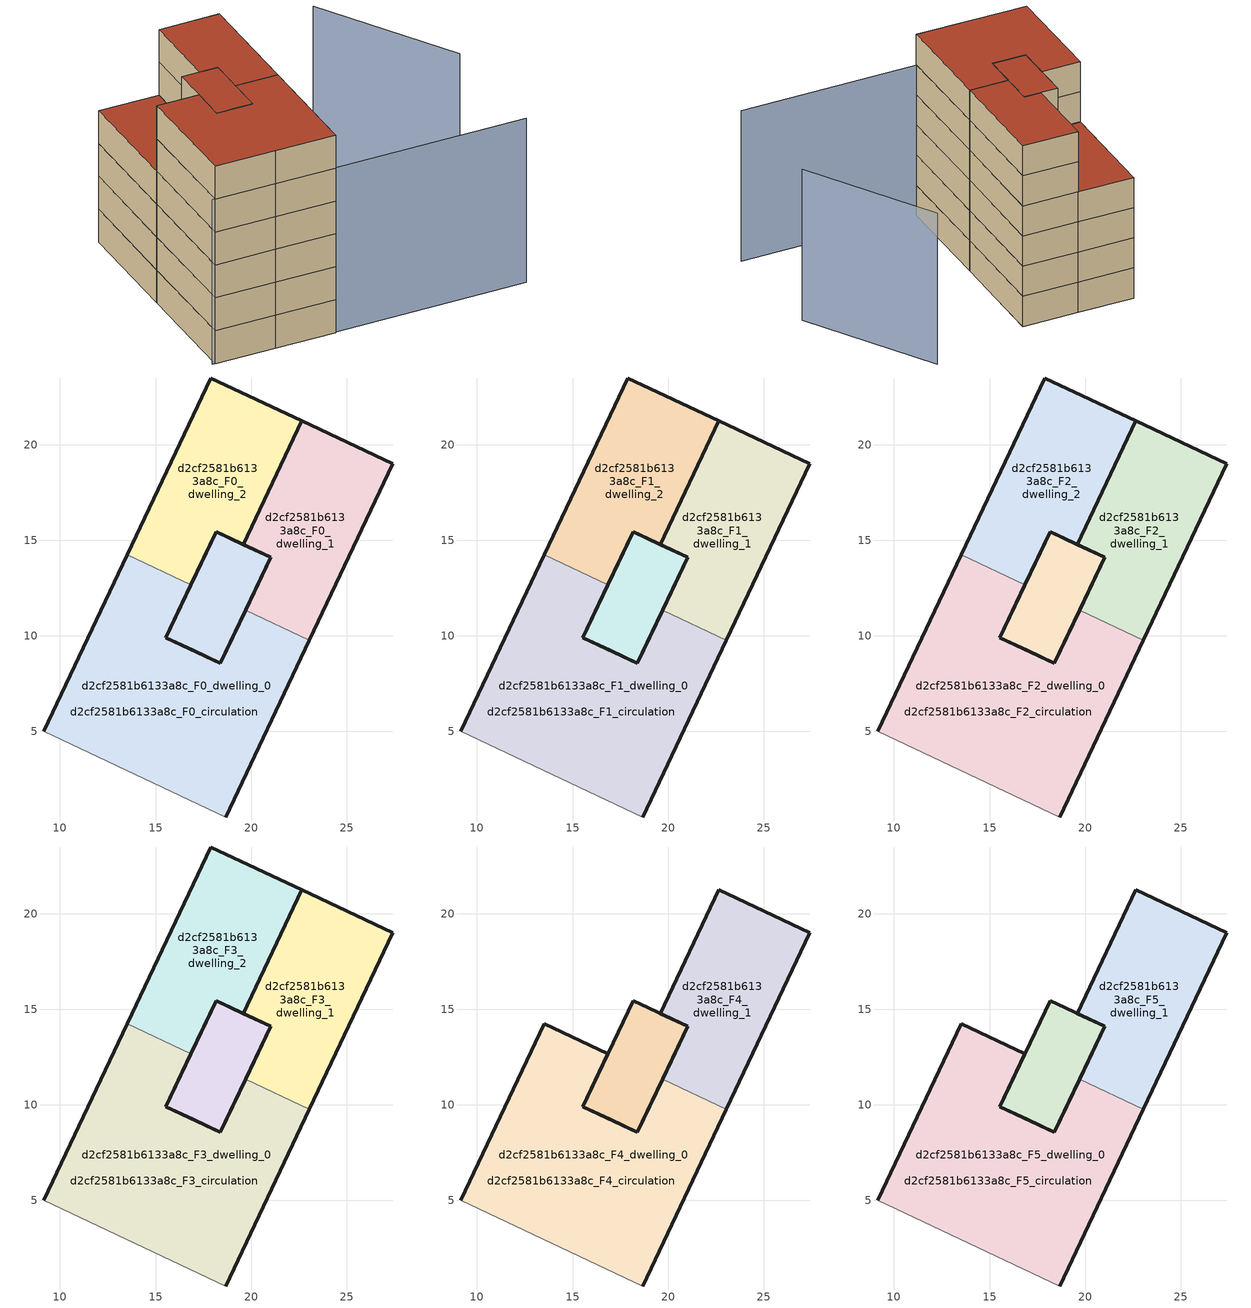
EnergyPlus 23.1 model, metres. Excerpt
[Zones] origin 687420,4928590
d2cf2581b6133a8c_F0_dwelling_0
 floor ground (EU_floor_Construction): 19.71,11.32 23.04,9.75 18.67,0.51 13.92,2.76 9.16,5.01 13.53,14.25 16.86,12.67 15.55,9.9 18.4,8.55 18.72,9.23 z0; 21.02,14.1 18.72,9.23 18.4,8.55 16.97,9.23 15.55,9.9 16.86,12.67 18.17,15.44 z0
 wall outside (EU_wall_Construction): 13.53,14.25 9.16,5.01 / 18.67,0.51 23.04,9.75 / 19.71,11.32 18.4,8.55 16.97,9.23 15.55,9.9 16.86,12.67 z0:3
 wall adiabatic (EU_wall_Construction): 9.16,5.01 13.92,2.76 18.67,0.51 z0:3
 wall to d2cf2581b6133a8c_F0_dwelling_2 (EU_wall_Construction): 16.86,12.67 13.53,14.25 z0:3
 wall to d2cf2581b6133a8c_F0_dwelling_1 (EU_wall_Construction): 23.04,9.75 19.71,11.32 z0:3
d2cf2581b6133a8c_F0_dwelling_1
 floor ground (EU_floor_Construction): 27.41,18.99 23.04,9.75 19.71,11.32 21.02,14.1 19.59,14.77 22.65,21.24 z0
 wall outside (EU_wall_Construction): 23.04,9.75 27.41,18.99 22.65,21.24 19.59,14.77 21.02,14.1 19.71,11.32 z0:3
d2cf2581b6133a8c_F0_dwelling_2
 floor ground (EU_floor_Construction): 21.02,14.1 18.4,8.55 15.55,9.9 16.86,12.67 18.17,15.44 z0; 22.65,21.24 19.59,14.77 18.17,15.44 16.86,12.67 13.53,14.25 17.89,23.49 z0
 wall outside (EU_wall_Construction): 16.86,12.67 18.17,15.44 19.59,14.77 22.65,21.24 17.89,23.49 13.53,14.25 z0:3
d2cf2581b6133a8c_F0_circulation
 floor ground (EU_floor_Construction): 21.02,14.1 19.71,11.32 18.72,9.23 18.4,8.55 16.97,9.23 15.55,9.9 16.86,12.67 18.17,15.44 19.59,14.77 z0; 19.71,11.32 23.04,9.75 18.67,0.51 13.92,2.76 9.16,5.01 13.53,14.25 16.86,12.67 15.55,9.9 16.97,9.23 18.4,8.55 18.72,9.23 z0; 22.65,21.24 19.59,14.77 18.17,15.44 16.86,12.67 13.53,14.25 17.89,23.49 z0
 wall outside (EU_wall_Construction): 21.02,14.1 18.17,15.44 15.55,9.9 18.4,8.55 21.02,14.1 z0:3
d2cf2581b6133a8c_F1_dwelling_0
 floor to d2cf2581b6133a8c_F0_dwelling_0 (EU_floor_Construction): 19.71,11.32 23.04,9.75 18.67,0.51 13.92,2.76 9.16,5.01 13.53,14.25 16.86,12.67 15.55,9.9 16.97,9.23 18.4,8.55 18.72,9.23 18.76,9.32 z3; 21.02,14.1 19.71,11.32 18.72,9.23 18.4,8.55 16.97,9.23 15.55,9.9 16.86,12.67 18.17,15.44 z3
 wall outside (EU_wall_Construction): 13.53,14.25 9.16,5.01 / 18.67,0.51 23.04,9.75 / 19.71,11.32 18.4,8.55 16.97,9.23 15.55,9.9 16.86,12.67 z3:6
 wall adiabatic (EU_wall_Construction): 9.16,5.01 13.92,2.76 18.67,0.51 z3:6
 wall to d2cf2581b6133a8c_F1_dwelling_2 (EU_wall_Construction): 16.86,12.67 13.53,14.25 z3:6
 wall to d2cf2581b6133a8c_F1_dwelling_1 (EU_wall_Construction): 23.04,9.75 19.71,11.32 z3:6
d2cf2581b6133a8c_F1_dwelling_1
 floor to d2cf2581b6133a8c_F0_dwelling_1 (EU_floor_Construction): 27.41,18.99 23.04,9.75 19.71,11.32 21.02,14.1 19.59,14.77 22.65,21.24 z3
 wall outside (EU_wall_Construction): 23.04,9.75 27.41,18.99 22.65,21.24 19.59,14.77 21.02,14.1 19.71,11.32 z3:6
d2cf2581b6133a8c_F1_dwelling_2
 floor to d2cf2581b6133a8c_F0_dwelling_2 (EU_floor_Construction): 22.65,21.24 19.59,14.77 18.17,15.44 16.86,12.67 13.53,14.25 17.89,23.49 z3; 21.02,14.1 18.4,8.55 15.55,9.9 16.86,12.67 18.17,15.44 z3
 wall outside (EU_wall_Construction): 16.86,12.67 18.17,15.44 19.59,14.77 22.65,21.24 17.89,23.49 13.53,14.25 z3:6
d2cf2581b6133a8c_F1_circulation
 floor outside (EU_floor_Construction): 22.65,21.24 19.59,14.77 18.17,15.44 16.86,12.67 13.53,14.25 17.89,23.49 z3
 floor to d2cf2581b6133a8c_F0_circulation (EU_floor_Construction): 21.02,14.1 19.71,11.32 18.72,9.23 18.4,8.55 16.97,9.23 15.55,9.9 16.86,12.67 18.17,15.44 19.59,14.77 z3; 19.71,11.32 23.04,9.75 18.67,0.51 13.92,2.76 9.16,5.01 13.53,14.25 16.86,12.67 15.55,9.9 16.97,9.23 18.4,8.55 18.72,9.23 z3
 wall outside (EU_wall_Construction): 21.02,14.1 18.17,15.44 15.55,9.9 18.4,8.55 21.02,14.1 z3:6
d2cf2581b6133a8c_F2_dwelling_0
 floor to d2cf2581b6133a8c_F1_dwelling_0 (EU_floor_Construction): 19.71,11.32 23.04,9.75 18.67,0.51 13.92,2.76 9.16,5.01 13.53,14.25 16.86,12.67 15.55,9.9 16.97,9.23 18.4,8.55 18.72,9.23 18.76,9.32 z6; 21.02,14.1 19.71,11.32 18.72,9.23 18.4,8.55 16.97,9.23 15.55,9.9 16.86,12.67 18.17,15.44 z6
 wall outside (EU_wall_Construction): 13.53,14.25 9.16,5.01 / 18.67,0.51 23.04,9.75 / 19.71,11.32 18.4,8.55 16.97,9.23 15.55,9.9 16.86,12.67 z6:9
 wall adiabatic (EU_wall_Construction): 9.16,5.01 13.92,2.76 18.67,0.51 z6:9
 wall to d2cf2581b6133a8c_F2_dwelling_2 (EU_wall_Construction): 16.86,12.67 13.53,14.25 z6:9
 wall to d2cf2581b6133a8c_F2_dwelling_1 (EU_wall_Construction): 23.04,9.75 19.71,11.32 z6:9
d2cf2581b6133a8c_F2_dwelling_1
 floor to d2cf2581b6133a8c_F1_dwelling_1 (EU_floor_Construction): 27.41,18.99 23.04,9.75 19.71,11.32 21.02,14.1 19.59,14.77 22.65,21.24 z6
 wall outside (EU_wall_Construction): 23.04,9.75 27.41,18.99 22.65,21.24 19.59,14.77 21.02,14.1 19.71,11.32 z6:9
d2cf2581b6133a8c_F2_dwelling_2
 floor to d2cf2581b6133a8c_F1_dwelling_2 (EU_floor_Construction): 22.65,21.24 19.59,14.77 18.17,15.44 16.86,12.67 13.53,14.25 17.89,23.49 z6; 21.02,14.1 18.4,8.55 15.55,9.9 16.86,12.67 18.17,15.44 z6
 wall outside (EU_wall_Construction): 16.86,12.67 18.17,15.44 19.59,14.77 22.65,21.24 17.89,23.49 13.53,14.25 z6:9
d2cf2581b6133a8c_F2_circulation
 floor outside (EU_floor_Construction): 22.65,21.24 19.59,14.77 18.17,15.44 16.86,12.67 13.53,14.25 17.89,23.49 z6
 floor to d2cf2581b6133a8c_F1_circulation (EU_floor_Construction): 21.02,14.1 19.71,11.32 18.72,9.23 18.4,8.55 16.97,9.23 15.55,9.9 16.86,12.67 18.17,15.44 19.59,14.77 z6; 19.71,11.32 23.04,9.75 18.67,0.51 13.92,2.76 9.16,5.01 13.53,14.25 16.86,12.67 15.55,9.9 16.97,9.23 18.4,8.55 18.72,9.23 z6
 wall outside (EU_wall_Construction): 21.02,14.1 18.17,15.44 15.55,9.9 18.4,8.55 21.02,14.1 z6:9
d2cf2581b6133a8c_F3_dwelling_0
 floor to d2cf2581b6133a8c_F2_dwelling_0 (EU_floor_Construction): 19.71,11.32 23.04,9.75 18.67,0.51 13.92,2.76 9.16,5.01 13.53,14.25 16.86,12.67 15.55,9.9 16.97,9.23 18.4,8.55 18.72,9.23 18.76,9.32 z9; 21.02,14.1 19.71,11.32 18.72,9.23 18.4,8.55 16.97,9.23 15.55,9.9 16.86,12.67 18.17,15.44 z9
 wall outside (EU_wall_Construction): 13.53,14.25 9.16,5.01 / 18.67,0.51 23.04,9.75 / 19.71,11.32 18.4,8.55 16.97,9.23 15.55,9.9 16.86,12.67 z9:12
 wall adiabatic (EU_wall_Construction): 9.16,5.01 13.92,2.76 18.67,0.51 z9:12
 wall to d2cf2581b6133a8c_F3_dwelling_2 (EU_wall_Construction): 16.86,12.67 13.53,14.25 z9:12
 wall to d2cf2581b6133a8c_F3_dwelling_1 (EU_wall_Construction): 23.04,9.75 19.71,11.32 z9:12
d2cf2581b6133a8c_F3_dwelling_1
 floor to d2cf2581b6133a8c_F2_dwelling_1 (EU_floor_Construction): 27.41,18.99 23.04,9.75 19.71,11.32 21.02,14.1 19.59,14.77 22.65,21.24 z9
 wall outside (EU_wall_Construction): 23.04,9.75 27.41,18.99 22.65,21.24 19.59,14.77 21.02,14.1 19.71,11.32 z9:12
d2cf2581b6133a8c_F3_dwelling_2
 floor to d2cf2581b6133a8c_F2_dwelling_2 (EU_floor_Construction): 22.65,21.24 19.59,14.77 18.17,15.44 16.86,12.67 13.53,14.25 17.89,23.49 z9; 21.02,14.1 18.4,8.55 15.55,9.9 16.86,12.67 18.17,15.44 z9
 wall outside (EU_wall_Construction): 16.86,12.67 18.17,15.44 19.59,14.77 22.65,21.24 17.89,23.49 13.53,14.25 z9:12
 roof outside (EU_roof_Construction): 19.59,14.77 22.65,21.24 17.89,23.49 13.53,14.25 16.86,12.67 18.17,15.44 z12; 18.4,8.55 21.02,14.1 18.17,15.44 16.86,12.67 15.55,9.9 z12
d2cf2581b6133a8c_F3_circulation
 floor outside (EU_floor_Construction): 22.65,21.24 19.59,14.77 18.17,15.44 16.86,12.67 13.53,14.25 17.89,23.49 z9
 floor to d2cf2581b6133a8c_F2_circulation (EU_floor_Construction): 21.02,14.1 19.71,11.32 18.72,9.23 18.4,8.55 16.97,9.23 15.55,9.9 16.86,12.67 18.17,15.44 19.59,14.77 z9; 19.71,11.32 23.04,9.75 18.67,0.51 13.92,2.76 9.16,5.01 13.53,14.25 16.86,12.67 15.55,9.9 16.97,9.23 18.4,8.55 18.72,9.23 z9
 wall outside (EU_wall_Construction): 21.02,14.1 18.17,15.44 15.55,9.9 18.4,8.55 21.02,14.1 z9:12
 roof outside (EU_floor_Construction): 18.72,9.23 19.71,11.32 21.02,14.1 19.59,14.77 18.17,15.44 16.86,12.67 15.55,9.9 16.97,9.23 18.4,8.55 z12; 19.59,14.77 22.65,21.24 17.89,23.49 13.53,14.25 16.86,12.67 18.17,15.44 z12
d2cf2581b6133a8c_F4_dwelling_0
 floor outside (EU_floor_Construction): 21.02,14.1 19.71,11.32 18.72,9.23 18.4,8.55 16.97,9.23 15.55,9.9 16.86,12.67 18.17,15.44 z12
 floor to d2cf2581b6133a8c_F3_dwelling_0 (EU_floor_Construction): 19.71,11.32 23.04,9.75 18.67,0.51 13.92,2.76 9.16,5.01 13.53,14.25 16.86,12.67 15.55,9.9 16.97,9.23 18.4,8.55 18.72,9.23 18.76,9.32 z12
 wall outside (EU_wall_Construction): 18.67,0.51 23.04,9.75 / 19.71,11.32 18.4,8.55 16.97,9.23 15.55,9.9 16.86,12.67 13.53,14.25 9.16,5.01 z12:15
 wall adiabatic (EU_wall_Construction): 9.16,5.01 13.92,2.76 18.67,0.51 z12:15
 wall to d2cf2581b6133a8c_F4_dwelling_1 (EU_wall_Construction): 23.04,9.75 19.71,11.32 z12:15
d2cf2581b6133a8c_F4_dwelling_1
 floor to d2cf2581b6133a8c_F3_dwelling_1 (EU_floor_Construction): 27.41,18.99 23.04,9.75 19.71,11.32 21.02,14.1 19.59,14.77 22.65,21.24 z12
 wall outside (EU_wall_Construction): 23.04,9.75 27.41,18.99 22.65,21.24 19.59,14.77 21.02,14.1 19.71,11.32 z12:15
d2cf2581b6133a8c_F4_circulation
 floor to d2cf2581b6133a8c_F3_dwelling_0 (EU_floor_Construction): 21.02,14.1 19.71,11.32 18.72,9.23 18.4,8.55 16.97,9.23 15.55,9.9 16.86,12.67 18.17,15.44 z12
 floor to d2cf2581b6133a8c_F3_circulation (EU_floor_Construction): 19.71,11.32 23.04,9.75 18.67,0.51 13.92,2.76 9.16,5.01 13.53,14.25 16.86,12.67 15.55,9.9 16.97,9.23 18.4,8.55 18.72,9.23 z12
 wall outside (EU_wall_Construction): 21.02,14.1 18.17,15.44 15.55,9.9 18.4,8.55 21.02,14.1 z12:15
d2cf2581b6133a8c_F5_dwelling_0
 floor outside (EU_floor_Construction): 21.02,14.1 19.71,11.32 18.72,9.23 18.4,8.55 16.97,9.23 15.55,9.9 16.86,12.67 18.17,15.44 z15
 floor to d2cf2581b6133a8c_F4_dwelling_0 (EU_floor_Construction): 19.71,11.32 23.04,9.75 18.67,0.51 13.92,2.76 9.16,5.01 13.53,14.25 16.86,12.67 15.55,9.9 16.97,9.23 18.4,8.55 18.72,9.23 18.76,9.32 z15
 wall outside (EU_wall_Construction): 18.67,0.51 23.04,9.75 / 19.71,11.32 18.4,8.55 16.97,9.23 15.55,9.9 16.86,12.67 13.53,14.25 9.16,5.01 z15:18
 wall adiabatic (EU_wall_Construction): 9.16,5.01 13.92,2.76 18.67,0.51 z15:18
 wall to d2cf2581b6133a8c_F5_dwelling_1 (EU_wall_Construction): 23.04,9.75 19.71,11.32 z15:18
 roof outside (EU_roof_Construction): 18.72,9.23 21.02,14.1 18.17,15.44 16.86,12.67 15.55,9.9 16.97,9.23 18.4,8.55 z18; 18.67,0.51 23.04,9.75 19.71,11.32 18.72,9.23 18.4,8.55 15.55,9.9 16.86,12.67 13.53,14.25 9.16,5.01 13.92,2.76 z18
d2cf2581b6133a8c_F5_dwelling_1
 floor to d2cf2581b6133a8c_F4_dwelling_1 (EU_floor_Construction): 27.41,18.99 23.04,9.75 19.71,11.32 21.02,14.1 19.59,14.77 22.65,21.24 z15
 wall outside (EU_wall_Construction): 23.04,9.75 27.41,18.99 22.65,21.24 19.59,14.77 21.02,14.1 19.71,11.32 z15:18
 roof outside (EU_roof_Construction): 23.04,9.75 27.41,18.99 22.65,21.24 19.59,14.77 21.02,14.1 19.71,11.32 z18
d2cf2581b6133a8c_F5_circulation
 floor to d2cf2581b6133a8c_F4_circulation (EU_floor_Construction): 21.02,14.1 19.71,11.32 18.72,9.23 18.4,8.55 16.97,9.23 15.55,9.9 16.86,12.67 18.17,15.44 z15; 19.71,11.32 23.04,9.75 18.67,0.51 13.92,2.76 9.16,5.01 13.53,14.25 16.86,12.67 15.55,9.9 16.97,9.23 18.4,8.55 18.72,9.23 z15
 wall outside (EU_wall_Construction): 21.02,14.1 18.17,15.44 15.55,9.9 18.4,8.55 21.02,14.1 z15:18
 roof outside (EU_roof_Construction): 18.72,9.23 21.02,14.1 18.17,15.44 16.86,12.67 15.55,9.9 16.97,9.23 18.4,8.55 z18; 18.67,0.51 23.04,9.75 19.71,11.32 18.72,9.23 18.4,8.55 15.55,9.9 16.86,12.67 13.53,14.25 9.16,5.01 13.92,2.76 z18
shading: 8.98,5.13 33.83,-6.49 / 38.22,3.58 36.78,17.07 z0:15
[Building]
EU S2 Campaign: North Axis=0; Terrain=City; Solar Distribution=FullExterior
[Site:Location]
Bologna: Latitude=44.5; Longitude=11.25; Time Zone=1; Elevation=37
[SizingPeriod:WeatherFileDays]
AnnualSizingPeriod: Begin Month=1; Begin Day of Month=1; End Month=12; End Day of Month=31; Day of Week for Start Day=Monday; Use Weather File Daylight Saving Period=No; Use Weather File Rain and Snow Indicators=No
[MATERIAL]
EU_InternalMass_Material: Roughness=MediumRough; Thickness=0.1; Conductivity=1; Density=1800; Specific Heat=900; Thermal Absorptance=0.9; Solar Absorptance=0.7; Visible Absorptance=0.7
[MATERIAL:NOMASS] Roughness=MediumRough; Thermal Absorptance=0.9; Solar Absorptance=0.7; Visible Absorptance=0.7
Name | Thermal Resistance
EU_wall_NoMass | 0.905828
EU_roof_NoMass | 0.37593
EU_floor_NoMass | 0.67114
[CONSTRUCTION]
EU_wall_Construction: EU_wall_NoMass
EU_roof_Construction: EU_roof_NoMass
EU_floor_Construction: EU_floor_NoMass
EU_InternalMass_Construction: EU_InternalMass_Material
[ZONE] Type=1; Multiplier=1; Ceiling Height=autocalculate; Floor Area=autocalculate; Part of Total Floor Area=Yes
Name | Volume
d2cf2581b6133a8c_F0_dwelling_0; d2cf2581b6133a8c_F1_dwelling_0; d2cf2581b6133a8c_F2_dwelling_0; d2cf2581b6133a8c_F3_dwelling_0; d2cf2581b6133a8c_F4_dwelling_0; d2cf2581b6133a8c_F5_dwelling_0; d2cf2581b6133a8c_F4_circulation; d2cf2581b6133a8c_F5_circulation | 351.669
d2cf2581b6133a8c_F0_dwelling_1; d2cf2581b6133a8c_F1_dwelling_1; d2cf2581b6133a8c_F2_dwelling_1; d2cf2581b6133a8c_F3_dwelling_1; d2cf2581b6133a8c_F4_dwelling_1; d2cf2581b6133a8c_F5_dwelling_1 | 146.796
d2cf2581b6133a8c_F0_dwelling_2; d2cf2581b6133a8c_F1_dwelling_2; d2cf2581b6133a8c_F2_dwelling_2; d2cf2581b6133a8c_F3_dwelling_2 | 204.872
d2cf2581b6133a8c_F0_circulation; d2cf2581b6133a8c_F1_circulation; d2cf2581b6133a8c_F2_circulation; d2cf2581b6133a8c_F3_circulation | 498.468
[INTERNALMASS] Construction=EU_InternalMass_Construction
Name | Zone or ZoneList | Surface Area
d2cf2581b6133a8c_F0_dwelling_0_EU_InternalMass | d2cf2581b6133a8c_F0_dwelling_0 | 97.8653
d2cf2581b6133a8c_F0_dwelling_1_EU_InternalMass | d2cf2581b6133a8c_F0_dwelling_1 | 48.9326
d2cf2581b6133a8c_F0_dwelling_2_EU_InternalMass | d2cf2581b6133a8c_F0_dwelling_2 | 48.9326
d2cf2581b6133a8c_F1_dwelling_0_EU_InternalMass | d2cf2581b6133a8c_F1_dwelling_0 | 97.8653
d2cf2581b6133a8c_F1_dwelling_1_EU_InternalMass | d2cf2581b6133a8c_F1_dwelling_1 | 48.9326
d2cf2581b6133a8c_F1_dwelling_2_EU_InternalMass | d2cf2581b6133a8c_F1_dwelling_2 | 48.9326
d2cf2581b6133a8c_F2_dwelling_0_EU_InternalMass | d2cf2581b6133a8c_F2_dwelling_0 | 97.8653
d2cf2581b6133a8c_F2_dwelling_1_EU_InternalMass | d2cf2581b6133a8c_F2_dwelling_1 | 48.9326
d2cf2581b6133a8c_F2_dwelling_2_EU_InternalMass | d2cf2581b6133a8c_F2_dwelling_2 | 48.9326
d2cf2581b6133a8c_F3_dwelling_0_EU_InternalMass | d2cf2581b6133a8c_F3_dwelling_0 | 97.8653
d2cf2581b6133a8c_F3_dwelling_1_EU_InternalMass | d2cf2581b6133a8c_F3_dwelling_1 | 48.9326
d2cf2581b6133a8c_F3_dwelling_2_EU_InternalMass | d2cf2581b6133a8c_F3_dwelling_2 | 48.9326
d2cf2581b6133a8c_F4_dwelling_0_EU_InternalMass | d2cf2581b6133a8c_F4_dwelling_0 | 97.8653
d2cf2581b6133a8c_F4_dwelling_1_EU_InternalMass | d2cf2581b6133a8c_F4_dwelling_1 | 97.8653
d2cf2581b6133a8c_F5_dwelling_0_EU_InternalMass | d2cf2581b6133a8c_F5_dwelling_0 | 97.8653
d2cf2581b6133a8c_F5_dwelling_1_EU_InternalMass | d2cf2581b6133a8c_F5_dwelling_1 | 97.8653
[OTHEREQUIPMENT] Fuel Type=Electricity; Design Level Calculation Method=Watts/Area; Power per Zone Floor Area=1; Fraction Latent=0; Fraction Radiant=0; Fraction Lost=0; Carbon Dioxide Generation Rate=0; EndUse Subcategory=EU_Step8_InternalGains
Name | Zone or ZoneList or Space or SpaceList | Schedule
EU_Step8_InternalGain_d2cf2581b6133a8c_F0_dwelling_0_f000 | d2cf2581b6133a8c_F0_dwelling_0 | EU_Step8_GainSchedule_d2cf2581b6133a8c_F0_dwelling_0_f000
EU_Step8_InternalGain_d2cf2581b6133a8c_F0_dwelling_1_f000 | d2cf2581b6133a8c_F0_dwelling_1 | EU_Step8_GainSchedule_d2cf2581b6133a8c_F0_dwelling_1_f000
EU_Step8_InternalGain_d2cf2581b6133a8c_F0_dwelling_2_f000 | d2cf2581b6133a8c_F0_dwelling_2 | EU_Step8_GainSchedule_d2cf2581b6133a8c_F0_dwelling_2_f000
EU_Step8_InternalGain_d2cf2581b6133a8c_F1_dwelling_0_f000 | d2cf2581b6133a8c_F1_dwelling_0 | EU_Step8_GainSchedule_d2cf2581b6133a8c_F1_dwelling_0_f000
EU_Step8_InternalGain_d2cf2581b6133a8c_F1_dwelling_1_f000 | d2cf2581b6133a8c_F1_dwelling_1 | EU_Step8_GainSchedule_d2cf2581b6133a8c_F1_dwelling_1_f000
EU_Step8_InternalGain_d2cf2581b6133a8c_F1_dwelling_2_f000 | d2cf2581b6133a8c_F1_dwelling_2 | EU_Step8_GainSchedule_d2cf2581b6133a8c_F1_dwelling_2_f000
EU_Step8_InternalGain_d2cf2581b6133a8c_F2_dwelling_0_f000 | d2cf2581b6133a8c_F2_dwelling_0 | EU_Step8_GainSchedule_d2cf2581b6133a8c_F2_dwelling_0_f000
EU_Step8_InternalGain_d2cf2581b6133a8c_F2_dwelling_1_f000 | d2cf2581b6133a8c_F2_dwelling_1 | EU_Step8_GainSchedule_d2cf2581b6133a8c_F2_dwelling_1_f000
EU_Step8_InternalGain_d2cf2581b6133a8c_F2_dwelling_2_f000 | d2cf2581b6133a8c_F2_dwelling_2 | EU_Step8_GainSchedule_d2cf2581b6133a8c_F2_dwelling_2_f000
EU_Step8_InternalGain_d2cf2581b6133a8c_F3_dwelling_0_f000 | d2cf2581b6133a8c_F3_dwelling_0 | EU_Step8_GainSchedule_d2cf2581b6133a8c_F3_dwelling_0_f000
EU_Step8_InternalGain_d2cf2581b6133a8c_F3_dwelling_1_f000 | d2cf2581b6133a8c_F3_dwelling_1 | EU_Step8_GainSchedule_d2cf2581b6133a8c_F3_dwelling_1_f000
EU_Step8_InternalGain_d2cf2581b6133a8c_F3_dwelling_2_f000 | d2cf2581b6133a8c_F3_dwelling_2 | EU_Step8_GainSchedule_d2cf2581b6133a8c_F3_dwelling_2_f000
EU_Step8_InternalGain_d2cf2581b6133a8c_F4_dwelling_0_f000 | d2cf2581b6133a8c_F4_dwelling_0 | EU_Step8_GainSchedule_d2cf2581b6133a8c_F4_dwelling_0_f000
EU_Step8_InternalGain_d2cf2581b6133a8c_F4_dwelling_1_f000 | d2cf2581b6133a8c_F4_dwelling_1 | EU_Step8_GainSchedule_d2cf2581b6133a8c_F4_dwelling_1_f000
EU_Step8_InternalGain_d2cf2581b6133a8c_F5_dwelling_0_f000 | d2cf2581b6133a8c_F5_dwelling_0 | EU_Step8_GainSchedule_d2cf2581b6133a8c_F5_dwelling_0_f000
EU_Step8_InternalGain_d2cf2581b6133a8c_F5_dwelling_1_f000 | d2cf2581b6133a8c_F5_dwelling_1 | EU_Step8_GainSchedule_d2cf2581b6133a8c_F5_dwelling_1_f000
[ZONEINFILTRATION:DESIGNFLOWRATE] Schedule=EU_AlwaysOn; Design Flow Rate Calculation Method=Flow/Area; Flow Rate per Floor Area=0.0005; Constant Term Coefficient=1; Temperature Term Coefficient=0; Velocity Term Coefficient=0; Velocity Squared Term Coefficient=0
Name | Zone or ZoneList or Space or SpaceList
EU_Circulation_Infiltration_d2cf2581b6133a8c_F0_circulation | d2cf2581b6133a8c_F0_circulation
EU_Circulation_Infiltration_d2cf2581b6133a8c_F1_circulation | d2cf2581b6133a8c_F1_circulation
EU_Circulation_Infiltration_d2cf2581b6133a8c_F2_circulation | d2cf2581b6133a8c_F2_circulation
EU_Circulation_Infiltration_d2cf2581b6133a8c_F3_circulation | d2cf2581b6133a8c_F3_circulation
EU_Circulation_Infiltration_d2cf2581b6133a8c_F4_circulation | d2cf2581b6133a8c_F4_circulation
EU_Circulation_Infiltration_d2cf2581b6133a8c_F5_circulation | d2cf2581b6133a8c_F5_circulation
[ZONEVENTILATION:DESIGNFLOWRATE] Schedule=EU_AlwaysOn; Design Flow Rate Calculation Method=AirChanges/Hour; Air Changes per Hour=0.73129; Ventilation Type=Natural; Fan Pressure Rise=0; Fan Total Efficiency=1; Constant Term Coefficient=1; Temperature Term Coefficient=0; Velocity Term Coefficient=0; Velocity Squared Term Coefficient=0; Minimum Indoor Temperature=-100; Maximum Indoor Temperature=100; Delta Temperature=-100; Minimum Outdoor Temperature=-100; Maximum Outdoor Temperature=100; Maximum Wind Speed=40
Name | Zone or ZoneList or Space or SpaceList
EU_ConstantAir_d2cf2581b6133a8c_F0_dwelling_0 | d2cf2581b6133a8c_F0_dwelling_0
EU_ConstantAir_d2cf2581b6133a8c_F0_dwelling_1 | d2cf2581b6133a8c_F0_dwelling_1
EU_ConstantAir_d2cf2581b6133a8c_F0_dwelling_2 | d2cf2581b6133a8c_F0_dwelling_2
EU_ConstantAir_d2cf2581b6133a8c_F1_dwelling_0 | d2cf2581b6133a8c_F1_dwelling_0
EU_ConstantAir_d2cf2581b6133a8c_F1_dwelling_1 | d2cf2581b6133a8c_F1_dwelling_1
EU_ConstantAir_d2cf2581b6133a8c_F1_dwelling_2 | d2cf2581b6133a8c_F1_dwelling_2
EU_ConstantAir_d2cf2581b6133a8c_F2_dwelling_0 | d2cf2581b6133a8c_F2_dwelling_0
EU_ConstantAir_d2cf2581b6133a8c_F2_dwelling_1 | d2cf2581b6133a8c_F2_dwelling_1
EU_ConstantAir_d2cf2581b6133a8c_F2_dwelling_2 | d2cf2581b6133a8c_F2_dwelling_2
EU_ConstantAir_d2cf2581b6133a8c_F3_dwelling_0 | d2cf2581b6133a8c_F3_dwelling_0
EU_ConstantAir_d2cf2581b6133a8c_F3_dwelling_1 | d2cf2581b6133a8c_F3_dwelling_1
EU_ConstantAir_d2cf2581b6133a8c_F3_dwelling_2 | d2cf2581b6133a8c_F3_dwelling_2
EU_ConstantAir_d2cf2581b6133a8c_F4_dwelling_0 | d2cf2581b6133a8c_F4_dwelling_0
EU_ConstantAir_d2cf2581b6133a8c_F4_dwelling_1 | d2cf2581b6133a8c_F4_dwelling_1
EU_ConstantAir_d2cf2581b6133a8c_F5_dwelling_0 | d2cf2581b6133a8c_F5_dwelling_0
EU_ConstantAir_d2cf2581b6133a8c_F5_dwelling_1 | d2cf2581b6133a8c_F5_dwelling_1
[HVACTEMPLATE:THERMOSTAT] Constant Heating Setpoint=20; Constant Cooling Setpoint=50
EU_HeatOnly_d2cf2581b6133a8c_F0_dwelling_0; EU_HeatOnly_d2cf2581b6133a8c_F0_dwelling_1; EU_HeatOnly_d2cf2581b6133a8c_F0_dwelling_2; EU_HeatOnly_d2cf2581b6133a8c_F1_dwelling_0; EU_HeatOnly_d2cf2581b6133a8c_F1_dwelling_1; EU_HeatOnly_d2cf2581b6133a8c_F1_dwelling_2; EU_HeatOnly_d2cf2581b6133a8c_F2_dwelling_0; EU_HeatOnly_d2cf2581b6133a8c_F2_dwelling_1; EU_HeatOnly_d2cf2581b6133a8c_F2_dwelling_2; EU_HeatOnly_d2cf2581b6133a8c_F3_dwelling_0; EU_HeatOnly_d2cf2581b6133a8c_F3_dwelling_1; EU_HeatOnly_d2cf2581b6133a8c_F3_dwelling_2; EU_HeatOnly_d2cf2581b6133a8c_F4_dwelling_0; EU_HeatOnly_d2cf2581b6133a8c_F4_dwelling_1; EU_HeatOnly_d2cf2581b6133a8c_F5_dwelling_0; EU_HeatOnly_d2cf2581b6133a8c_F5_dwelling_1
[HVACTEMPLATE:ZONE:IDEALLOADSAIRSYSTEM] System Availability Schedule=EU_AlwaysOn; Maximum Heating Supply Air Temperature=50; Minimum Cooling Supply Air Temperature=13; Maximum Heating Supply Air Humidity Ratio=0.0156; Minimum Cooling Supply Air Humidity Ratio=0.0077; Heating Limit=NoLimit; Cooling Limit=NoLimit; Heating Availability Schedule=EU_AlwaysOn; Cooling Availability Schedule=EU_CoolingOff; Dehumidification Control Type=ConstantSensibleHeatRatio; Cooling Sensible Heat Ratio=0.7; Dehumidification Setpoint=60; Humidification Control Type=None; Humidification Setpoint=30; Outdoor Air Method=None; Outdoor Air Flow Rate per Person=0.00944; Outdoor Air Flow Rate per Zone Floor Area=0; Outdoor Air Flow Rate per Zone=0; Demand Controlled Ventilation Type=None; Outdoor Air Economizer Type=NoEconomizer; Heat Recovery Type=None; Sensible Heat Recovery Effectiveness=0.7; Latent Heat Recovery Effectiveness=0.65
Name | Template Thermostat
d2cf2581b6133a8c_F0_dwelling_0 | EU_HeatOnly_d2cf2581b6133a8c_F0_dwelling_0
d2cf2581b6133a8c_F0_dwelling_1 | EU_HeatOnly_d2cf2581b6133a8c_F0_dwelling_1
d2cf2581b6133a8c_F0_dwelling_2 | EU_HeatOnly_d2cf2581b6133a8c_F0_dwelling_2
d2cf2581b6133a8c_F1_dwelling_0 | EU_HeatOnly_d2cf2581b6133a8c_F1_dwelling_0
d2cf2581b6133a8c_F1_dwelling_1 | EU_HeatOnly_d2cf2581b6133a8c_F1_dwelling_1
d2cf2581b6133a8c_F1_dwelling_2 | EU_HeatOnly_d2cf2581b6133a8c_F1_dwelling_2
d2cf2581b6133a8c_F2_dwelling_0 | EU_HeatOnly_d2cf2581b6133a8c_F2_dwelling_0
d2cf2581b6133a8c_F2_dwelling_1 | EU_HeatOnly_d2cf2581b6133a8c_F2_dwelling_1
d2cf2581b6133a8c_F2_dwelling_2 | EU_HeatOnly_d2cf2581b6133a8c_F2_dwelling_2
d2cf2581b6133a8c_F3_dwelling_0 | EU_HeatOnly_d2cf2581b6133a8c_F3_dwelling_0
d2cf2581b6133a8c_F3_dwelling_1 | EU_HeatOnly_d2cf2581b6133a8c_F3_dwelling_1
d2cf2581b6133a8c_F3_dwelling_2 | EU_HeatOnly_d2cf2581b6133a8c_F3_dwelling_2
d2cf2581b6133a8c_F4_dwelling_0 | EU_HeatOnly_d2cf2581b6133a8c_F4_dwelling_0
d2cf2581b6133a8c_F4_dwelling_1 | EU_HeatOnly_d2cf2581b6133a8c_F4_dwelling_1
d2cf2581b6133a8c_F5_dwelling_0 | EU_HeatOnly_d2cf2581b6133a8c_F5_dwelling_0
d2cf2581b6133a8c_F5_dwelling_1 | EU_HeatOnly_d2cf2581b6133a8c_F5_dwelling_1
[SIZING:ZONE] Zone Cooling Design Supply Air Temperature Input Method=SupplyAirTemperature; Zone Cooling Design Supply Air Temperature=13; Zone Heating Design Supply Air Temperature Input Method=SupplyAirTemperature; Zone Heating Design Supply Air Temperature=50; Zone Cooling Design Supply Air Humidity Ratio=0.008; Zone Heating Design Supply Air Humidity Ratio=0.008; Cooling Design Air Flow Method=DesignDay; Cooling Design Air Flow Rate=0; Cooling Minimum Air Flow per Zone Floor Area=0.000762; Cooling Minimum Air Flow=0; Cooling Minimum Air Flow Fraction=0.2; Heating Design Air Flow Method=DesignDay; Heating Design Air Flow Rate=0; Heating Maximum Air Flow per Zone Floor Area=0.002032; Heating Maximum Air Flow=0.141576; Heating Maximum Air Flow Fraction=0.3; Account for Dedicated Outdoor Air System=No; Dedicated Outdoor Air System Control Strategy=NeutralSupplyAir; Dedicated Outdoor Air Low Setpoint Temperature for Design=autosize; Dedicated Outdoor Air High Setpoint Temperature for Design=autosize; Zone Load Sizing Method=Sensible Load Only No Latent Load; Zone Latent Cooling Design Supply Air Humidity Ratio Input Method=HumidityRatioDifference; Zone Cooling Design Supply Air Humidity Ratio Difference=0.005; Zone Latent Heating Design Supply Air Humidity Ratio Input Method=HumidityRatioDifference; Zone Humidification Design Supply Air Humidity Ratio Difference=0.005
d2cf2581b6133a8c_F0_dwelling_0; d2cf2581b6133a8c_F0_dwelling_1; d2cf2581b6133a8c_F0_dwelling_2; d2cf2581b6133a8c_F1_dwelling_0; d2cf2581b6133a8c_F1_dwelling_1; d2cf2581b6133a8c_F1_dwelling_2; d2cf2581b6133a8c_F2_dwelling_0; d2cf2581b6133a8c_F2_dwelling_1; d2cf2581b6133a8c_F2_dwelling_2; d2cf2581b6133a8c_F3_dwelling_0; d2cf2581b6133a8c_F3_dwelling_1; d2cf2581b6133a8c_F3_dwelling_2; d2cf2581b6133a8c_F4_dwelling_0; d2cf2581b6133a8c_F4_dwelling_1; d2cf2581b6133a8c_F5_dwelling_0; d2cf2581b6133a8c_F5_dwelling_1
[SCHEDULE:CONSTANT]
Name | Hourly Value
EU_AlwaysOn | 1
EU_CoolingOff | 0
[SCHEDULE:FILE] Column Number=1; Rows to Skip at Top=0; Number of Hours of Data=8760; Column Separator=Comma; Interpolate to Timestep=No; Minutes per Item=60; Adjust Schedule for Daylight Savings=Yes
Name | File
EU_Step8_GainSchedule_d2cf2581b6133a8c_F0_dwelling_0_f000 | ../../schedules/d2cf2581b6133a8c/d2cf2581b6133a8c_F0_dwelling_0_f000_gain.csv
EU_Step8_GainSchedule_d2cf2581b6133a8c_F0_dwelling_1_f000 | ../../schedules/d2cf2581b6133a8c/d2cf2581b6133a8c_F0_dwelling_1_f000_gain.csv
EU_Step8_GainSchedule_d2cf2581b6133a8c_F0_dwelling_2_f000 | ../../schedules/d2cf2581b6133a8c/d2cf2581b6133a8c_F0_dwelling_2_f000_gain.csv
EU_Step8_GainSchedule_d2cf2581b6133a8c_F1_dwelling_0_f000 | ../../schedules/d2cf2581b6133a8c/d2cf2581b6133a8c_F1_dwelling_0_f000_gain.csv
EU_Step8_GainSchedule_d2cf2581b6133a8c_F1_dwelling_1_f000 | ../../schedules/d2cf2581b6133a8c/d2cf2581b6133a8c_F1_dwelling_1_f000_gain.csv
EU_Step8_GainSchedule_d2cf2581b6133a8c_F1_dwelling_2_f000 | ../../schedules/d2cf2581b6133a8c/d2cf2581b6133a8c_F1_dwelling_2_f000_gain.csv
EU_Step8_GainSchedule_d2cf2581b6133a8c_F2_dwelling_0_f000 | ../../schedules/d2cf2581b6133a8c/d2cf2581b6133a8c_F2_dwelling_0_f000_gain.csv
EU_Step8_GainSchedule_d2cf2581b6133a8c_F2_dwelling_1_f000 | ../../schedules/d2cf2581b6133a8c/d2cf2581b6133a8c_F2_dwelling_1_f000_gain.csv
EU_Step8_GainSchedule_d2cf2581b6133a8c_F2_dwelling_2_f000 | ../../schedules/d2cf2581b6133a8c/d2cf2581b6133a8c_F2_dwelling_2_f000_gain.csv
EU_Step8_GainSchedule_d2cf2581b6133a8c_F3_dwelling_0_f000 | ../../schedules/d2cf2581b6133a8c/d2cf2581b6133a8c_F3_dwelling_0_f000_gain.csv
EU_Step8_GainSchedule_d2cf2581b6133a8c_F3_dwelling_1_f000 | ../../schedules/d2cf2581b6133a8c/d2cf2581b6133a8c_F3_dwelling_1_f000_gain.csv
EU_Step8_GainSchedule_d2cf2581b6133a8c_F3_dwelling_2_f000 | ../../schedules/d2cf2581b6133a8c/d2cf2581b6133a8c_F3_dwelling_2_f000_gain.csv
EU_Step8_GainSchedule_d2cf2581b6133a8c_F4_dwelling_0_f000 | ../../schedules/d2cf2581b6133a8c/d2cf2581b6133a8c_F4_dwelling_0_f000_gain.csv
EU_Step8_GainSchedule_d2cf2581b6133a8c_F4_dwelling_1_f000 | ../../schedules/d2cf2581b6133a8c/d2cf2581b6133a8c_F4_dwelling_1_f000_gain.csv
EU_Step8_GainSchedule_d2cf2581b6133a8c_F5_dwelling_0_f000 | ../../schedules/d2cf2581b6133a8c/d2cf2581b6133a8c_F5_dwelling_0_f000_gain.csv
EU_Step8_GainSchedule_d2cf2581b6133a8c_F5_dwelling_1_f000 | ../../schedules/d2cf2581b6133a8c/d2cf2581b6133a8c_F5_dwelling_1_f000_gain.csv
